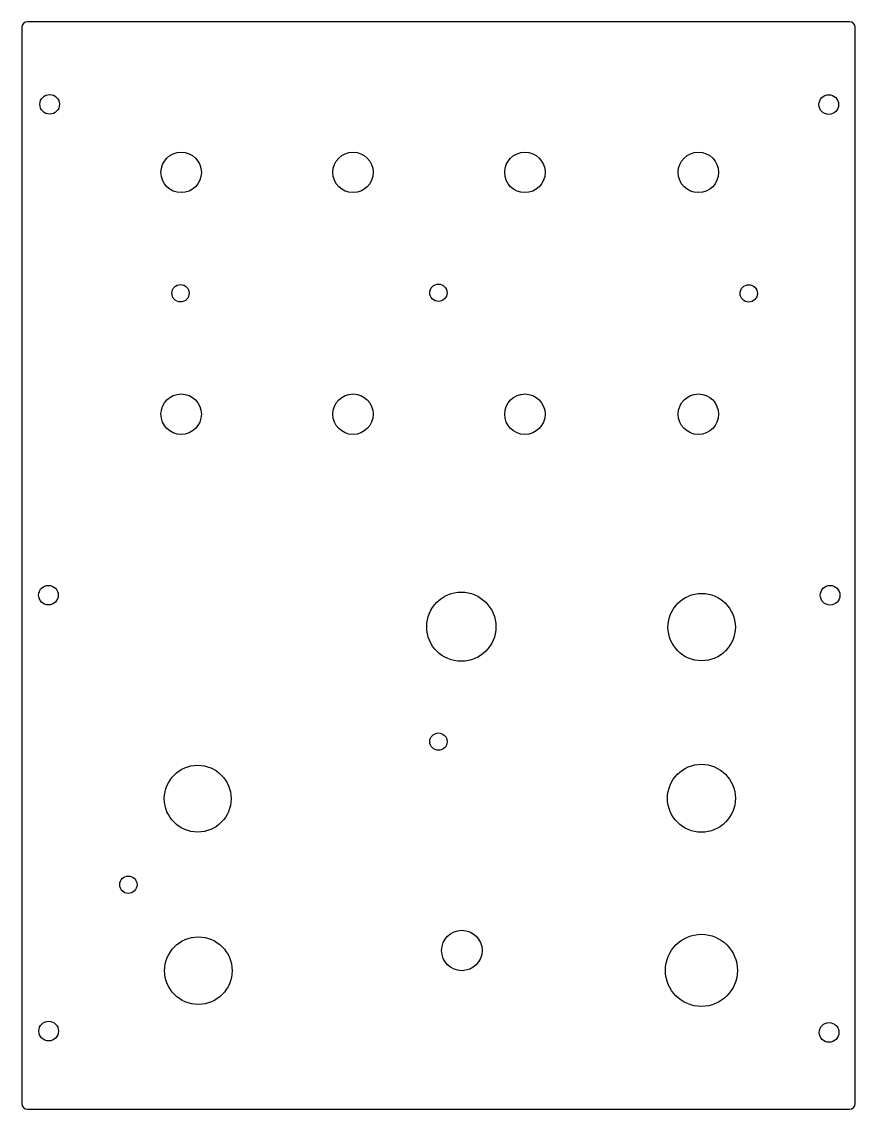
# Model space of a CAD drawing. Header units: millimetres. Extents: x 0 to 144, y 0 to 188.
import ezdxf

# ---------------------------------------------------------------- set-up
doc = ezdxf.new("R2010")
doc.units = ezdxf.units.MM
doc.layers.add('Layer1', color=7, linetype='Continuous')

msp = doc.modelspace()

# ---------------------------------------------------------------- linework, layer by layer
at = {"layer": 'Layer1'}
for p, q in [((143.33, 188.18), (1, 188.18)), ((0, 187.18), (0, 1)), ((144.33, 1), (144.33, 187.18)), ((1, 0), (143.33, 0))]:
    msp.add_line(p, q, dxfattribs=at)
at = {"layer": 'Layer1', "lineweight": -3}
for centre, radius in [((4.84, 173.9), 1.7), ((139.74, 173.85), 1.7), ((27.61, 162.12), 3.5), ((57.36, 162.12), 3.5), ((87.12, 162.12), 3.5), ((117.16, 162.12), 3.5), ((27.49, 141.21), 1.5), ((72.15, 141.28), 1.5), ((125.89, 141.17), 1.5), ((27.61, 120.27), 3.5), ((57.36, 120.27), 3.5), ((87.12, 120.27), 3.5), ((117.16, 120.27), 3.5), ((4.62, 88.96), 1.7), ((139.97, 88.94), 1.7), ((76.11, 83.5), 5.99), ((117.73, 83.43), 5.83), ((72.16, 63.61), 1.5), ((30.47, 53.74), 5.78), ((117.69, 53.81), 5.88), ((18.46, 38.86), 1.5), ((76.21, 27.47), 3.5), ((117.69, 24.03), 6.24), ((30.58, 23.98), 5.84), ((4.67, 13.52), 1.7), ((139.8, 13.29), 1.7)]:
    msp.add_circle(centre, radius, dxfattribs=at)
at = {"layer": 'Layer1'}
for centre, start, end in [((1, 187.18), 90, 180), ((143.33, 187.18), 0, 90), ((1, 1), 180, 270), ((143.33, 1), 270, 0)]:
    msp.add_arc(centre, 1, start, end, dxfattribs=at)

doc.saveas('drawing.dxf')
